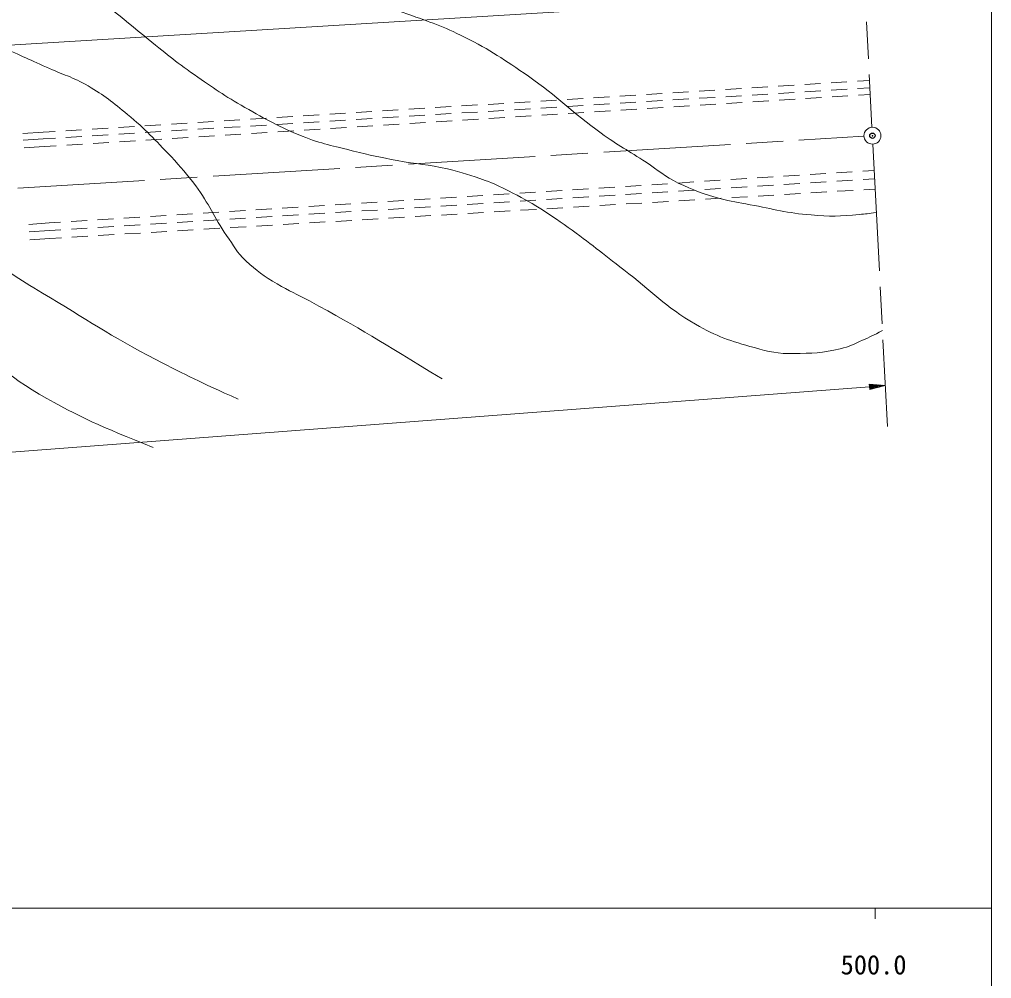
# Model space of a CAD drawing. Units: millimetres, scale not verified. Extents: x 40000 to 680000, y 20000 to 380000.
# Drawn here: x 487082 to 579000, y 198357 to 288983 of the extents above; entities that cross this region are included whole.
import ezdxf
from ezdxf.enums import TextEntityAlignment as Align

# ---------------------------------------------------------------- set-up
doc = ezdxf.new("R2010")
doc.units = ezdxf.units.MM
doc.header["$LTSCALE"] = 1000
doc.header["$PDMODE"] = 32
doc.header["$PDSIZE"] = 500
doc.linetypes.add('CHAIN', pattern=[18.5, 12, -1.5, 3.5, -1.5])
for name, color, linetype, lineweight in [('M-BGD', 7, 'Continuous', 13), ('M-BMK', 2, 'CHAIN', 13), ('M-BMK-SRVR', 3, 'Continuous', 13), ('M-STR-HTXT', 7, 'Continuous', 13), ('M-TTL-BAND', 7, 'Continuous', 13)]:
    doc.layers.add(name, color=color, linetype=linetype, lineweight=lineweight)
doc.layers.add('M-OTRS', color=6, linetype='Continuous')
doc.styles.add('ＭＳ ゴシック', font='')
doc.styles.get('ＭＳ ゴシック').set_extended_font_data('MS Gothic')

msp = doc.modelspace()

# ---------------------------------------------------------------- linework, layer by layer
at = {"layer": 'M-BGD'}
for p, q in [((566321, 283145), (567465, 283217)), ((551350, 282210), (552847, 282303)), ((553845, 282366), (555343, 282459)), ((556341, 282522), (557838, 282615)), ((558836, 282678), (560333, 282771)), ((561331, 282833), (562828, 282927)), ((561345, 282146), (562843, 282238)), ((563826, 282989), (565323, 283083)), ((563841, 282300), (565338, 282392)), ((566336, 282454), (567501, 282526)), ((536379, 281274), (537877, 281368)), ((538875, 281430), (540372, 281524)), ((541370, 281586), (542867, 281680)), ((543865, 281742), (545362, 281835)), ((546360, 281898), (547857, 281991)), ((546374, 281222), (547871, 281315)), ((548855, 282054), (550352, 282147)), ((548869, 281376), (550366, 281469)), ((551364, 281530), (552862, 281623)), ((553860, 281684), (555357, 281776)), ((556355, 281838), (557852, 281930)), ((556428, 281193), (557925, 281287)), ((558850, 281992), (560347, 282084)), ((558924, 281349), (560421, 281443)), ((561419, 281506), (562916, 281600)), ((563914, 281663), (565411, 281757)), ((566409, 281820), (567534, 281890)), ((521409, 280338), (522906, 280432)), ((523904, 280494), (525401, 280588)), ((526399, 280650), (527896, 280744)), ((528894, 280806), (530391, 280900)), ((531389, 280962), (532886, 281056)), ((531402, 280299), (532899, 280391)), ((533884, 281118), (535381, 281212)), ((533898, 280453), (535395, 280545)), ((536393, 280607), (537890, 280699)), ((538888, 280761), (540385, 280853)), ((541383, 280915), (542880, 281007)), ((543879, 281068), (545376, 281161)), ((543953, 280409), (545450, 280503)), ((546448, 280565), (547945, 280660)), ((548943, 280722), (550440, 280816)), ((551438, 280879), (552935, 280973)), ((553933, 281036), (555430, 281130)), ((506438, 279403), (507935, 279496)), ((508933, 279559), (510430, 279652)), ((511428, 279715), (512925, 279808)), ((513923, 279871), (515420, 279964)), ((516418, 280027), (517916, 280120)), ((516431, 279375), (517928, 279468)), ((518914, 280183), (520411, 280276)), ((518926, 279529), (520423, 279622)), ((521421, 279683), (522918, 279776)), ((523917, 279837), (525414, 279929)), ((526412, 279991), (527909, 280083)), ((528907, 280145), (530404, 280237)), ((528983, 279468), (530480, 279562)), ((531478, 279625), (532975, 279719)), ((533973, 279782), (535470, 279876)), ((536468, 279938), (537965, 280033)), ((538963, 280095), (540460, 280189)), ((541458, 280252), (542955, 280346)), ((491467, 278467), (492964, 278561)), ((493962, 278623), (495459, 278717)), ((496457, 278779), (497954, 278873)), ((498953, 278935), (500450, 279029)), ((501448, 279091), (502945, 279185)), ((501459, 278452), (502956, 278544)), ((503943, 279247), (505440, 279340)), ((503954, 278606), (505452, 278698)), ((506450, 278760), (507947, 278852)), ((508945, 278914), (510442, 279006)), ((511440, 279067), (512937, 279160)), ((513936, 279221), (515433, 279314)), ((514012, 278528), (515509, 278622)), ((516507, 278684), (518004, 278778)), ((519002, 278841), (520499, 278935)), ((521497, 278998), (522994, 279092)), ((523992, 279155), (525489, 279249)), ((526487, 279311), (527985, 279405)), ((487407, 278211), (489325, 278333)), ((487419, 277582), (489315, 277703)), ((489315, 277703), (490480, 277775)), ((489325, 278333), (490469, 278405)), ((491478, 277836), (492975, 277928)), ((493973, 277990), (495471, 278082)), ((496469, 278144), (497966, 278236)), ((498964, 278298), (500461, 278390)), ((499042, 277587), (500539, 277681)), ((501537, 277744), (503034, 277838)), ((504032, 277901), (505529, 277995)), ((506527, 278057), (508024, 278151)), ((509022, 278214), (510519, 278308)), ((511517, 278371), (513014, 278465)), ((487521, 276859), (489433, 276983)), ((489433, 276983), (490558, 277054)), ((491556, 277117), (493053, 277211)), ((494051, 277274), (495548, 277368)), ((496547, 277430), (498044, 277524)), ((554351, 273846), (555848, 273941)), ((556846, 274004), (558343, 274099)), ((559341, 274162), (560838, 274257)), ((561836, 274321), (563333, 274416)), ((564331, 274479), (565828, 274574)), ((566826, 274637), (567905, 274706)), ((541877, 273054), (543374, 273149)), ((544372, 273212), (545869, 273307)), ((546867, 273370), (548364, 273466)), ((549362, 273529), (550858, 273624)), ((551856, 273687), (553353, 273782)), ((551885, 272910), (553382, 273003)), ((554380, 273066), (555877, 273159)), ((556875, 273221), (558372, 273315)), ((559370, 273377), (560867, 273471)), ((561866, 273533), (563363, 273627)), ((564361, 273689), (565858, 273782)), ((566856, 273845), (567946, 273913)), ((526907, 272104), (528404, 272199)), ((529402, 272262), (530899, 272357)), ((531897, 272420), (533394, 272515)), ((534392, 272579), (535889, 272674)), ((536887, 272737), (538384, 272832)), ((539382, 272895), (540879, 272990)), ((539409, 272130), (540906, 272224)), ((541904, 272286), (543402, 272380)), ((544400, 272442), (545897, 272536)), ((546895, 272598), (548392, 272691)), ((549390, 272754), (550887, 272847)), ((551937, 271997), (553434, 272086)), ((554432, 272146), (555930, 272235)), ((556928, 272295), (558425, 272385)), ((559423, 272444), (560921, 272534)), ((561919, 272594), (563416, 272683)), ((564414, 272743), (565912, 272832)), ((566910, 272892), (567995, 272957)), ((511937, 271153), (513434, 271248)), ((514432, 271312), (515929, 271407)), ((516927, 271470), (518424, 271565)), ((519422, 271629), (520919, 271724)), ((521917, 271787), (523414, 271882)), ((524412, 271945), (525909, 272040)), ((524438, 271195), (525936, 271289)), ((526934, 271351), (528431, 271445)), ((529429, 271507), (530926, 271601)), ((531924, 271663), (533421, 271756)), ((534419, 271819), (535916, 271912)), ((536914, 271975), (538411, 272068)), ((536963, 271101), (538461, 271191)), ((539459, 271250), (540956, 271340)), ((541954, 271400), (543452, 271489)), ((544450, 271549), (545947, 271638)), ((546946, 271698), (548443, 271788)), ((549441, 271847), (550938, 271937)), ((496967, 270203), (498464, 270298)), ((499462, 270362), (500959, 270457)), ((501957, 270520), (503454, 270615)), ((504452, 270678), (505949, 270773)), ((506947, 270837), (508444, 270932)), ((509442, 270995), (510939, 271090)), ((509468, 270260), (510965, 270354)), ((511963, 270416), (513460, 270510)), ((514458, 270572), (515955, 270665)), ((516953, 270728), (518450, 270821)), ((519448, 270884), (520945, 270977)), ((521943, 271039), (523440, 271133)), ((521990, 270206), (523487, 270295)), ((524486, 270355), (525983, 270444)), ((526981, 270504), (528479, 270594)), ((529477, 270653), (530974, 270743)), ((531972, 270803), (533470, 270892)), ((534468, 270952), (535965, 271041)), ((487961, 269621), (489900, 269755)), ((489900, 269755), (490979, 269823)), ((491977, 269887), (493474, 269982)), ((494472, 270045), (495969, 270140)), ((494497, 269325), (495994, 269419)), ((496992, 269481), (498489, 269574)), ((499487, 269637), (500984, 269730)), ((501982, 269793), (503479, 269886)), ((504477, 269948), (505974, 270042)), ((506973, 270104), (508470, 270198)), ((507017, 269310), (508514, 269400)), ((509512, 269459), (511010, 269549)), ((512008, 269608), (513505, 269698)), ((514504, 269758), (516001, 269847)), ((516999, 269907), (518496, 269997)), ((519495, 270056), (520992, 270146)), ((488006, 268909), (489914, 269039)), ((489914, 269039), (491004, 269107)), ((492002, 269169), (493499, 269263)), ((492044, 268414), (493541, 268504)), ((494539, 268564), (496037, 268653)), ((497035, 268713), (498532, 268803)), ((499530, 268862), (501028, 268952)), ((502026, 269011), (503523, 269101)), ((504521, 269161), (506019, 269250)), ((488052, 268163), (489960, 268290)), ((489960, 268290), (491045, 268355))]:
    msp.add_line(p, q, dxfattribs=at)
for points, knots in [([(352977, 312858), (353572, 312360), (353743, 312228), (354247, 311842), (355172, 311133), (355714, 310766), (356702, 310148), (358121, 309261), (358884, 308678), (360427, 308032), (361103, 307749), (361503, 307644), (362205, 307439), (363322, 307113), (363951, 306943), (365084, 306677), (366233, 306407), (366884, 306285), (368047, 306084), (369065, 305909), (369638, 305740), (370671, 305746), (371036, 305748), (371237, 305824), (371602, 305830), (373127, 305858), (373978, 305708), (375497, 305576), (378215, 305340), (379732, 305150), (382439, 304814), (382871, 304761), (383113, 304730), (383540, 304645), (384475, 304458), (384994, 304319), (385910, 304052), (389705, 302947), (391792, 302201), (395540, 300945), (398808, 299850), (400572, 299032), (403876, 298048), (404654, 297817), (405099, 297718), (405890, 297533), (407077, 297254), (407740, 297084), (408938, 296856), (410155, 296624), (410840, 296504), (412070, 296348), (412729, 296264), (413099, 296201), (413763, 296178), (414821, 296142), (415415, 296205), (416472, 296263), (418529, 296376), (419688, 296440), (421721, 296771), (425212, 297339), (427065, 298157), (430526, 298888), (432995, 299409), (434376, 299731), (436875, 300073), (437697, 300185), (438164, 300200), (438992, 300242), (440610, 300325), (441520, 300276), (443140, 300242), (444565, 300213), (445359, 300095), (446781, 299988), (450883, 299679), (453172, 299380), (457278, 299142), (462311, 298850), (465138, 298827), (470176, 298667), (471482, 298626), (472220, 298710), (473520, 298582), (474186, 298516), (474552, 298427), (475215, 298332), (475994, 298220), (476431, 298158), (477212, 298050), (477957, 297946), (478380, 297919), (479121, 297787), (479855, 297656), (480261, 297550), (480983, 297364), (482017, 297097), (482591, 296925), (483608, 296602), (484574, 296294), (485112, 296109), (486063, 295755), (486633, 295543), (486950, 295416), (487502, 295162), (488806, 294562), (489472, 294096), (490719, 293384), (491429, 292980), (491810, 292725), (492497, 292284), (495119, 290602), (495913, 289832), (498847, 287458)], [0, 0, 0, 0, 1, 1, 1, 2, 2, 2, 3, 3, 3, 4, 4, 4, 5, 5, 5, 6, 6, 6, 7, 7, 7, 8, 8, 8, 9, 9, 9, 10, 10, 10, 11, 11, 11, 12, 12, 12, 13, 13, 13, 14, 14, 14, 15, 15, 15, 16, 16, 16, 17, 17, 17, 18, 18, 18, 19, 19, 19, 20, 20, 20, 21, 21, 21, 22, 22, 22, 23, 23, 23, 24, 24, 24, 25, 25, 25, 26, 26, 26, 27, 27, 27, 28, 28, 28, 29, 29, 29, 30, 30, 30, 31, 31, 31, 32, 32, 32, 33, 33, 33, 34, 34, 34, 35, 35, 35, 36, 36, 36, 37, 37, 37, 38, 38, 38, 38]), ([(568109, 270758), (567341, 270632), (567110, 270615), (566467, 270550), (564703, 270372), (563696, 270359), (561929, 270506), (559654, 270696), (558411, 271066), (556165, 271481), (555040, 271690), (554402, 271781), (553297, 272078), (551713, 272503), (550841, 272829), (549358, 273529), (548086, 274129), (547517, 274723), (546337, 275487), (544675, 276562), (543691, 277085), (542080, 278236), (539306, 280218), (538017, 281685), (535208, 283616), (532926, 285184), (531639, 286080), (529163, 287318), (527142, 288328), (525934, 288742), (523798, 289476), (520874, 290479), (519187, 290892), (516197, 291678), (512880, 292550), (510963, 292809), (507658, 293729), (506014, 294186), (505089, 294444), (503494, 295051), (502018, 295613), (501512, 295850), (499792, 296675)], [0, 0, 0, 0, 1, 1, 1, 2, 2, 2, 3, 3, 3, 4, 4, 4, 5, 5, 5, 6, 6, 6, 7, 7, 7, 8, 8, 8, 9, 9, 9, 10, 10, 10, 11, 11, 11, 12, 12, 12, 13, 13, 13, 14, 14, 14, 14]), ([(498847, 287458), (501061, 285645), (501689, 285125), (503614, 283768), (505434, 282485), (506466, 281773), (508403, 280675), (510465, 279507), (511619, 278820), (513823, 277948), (515658, 277223), (516765, 277036), (518678, 276552), (520276, 276148), (521182, 275960), (522802, 275654), (524652, 275304), (525726, 275296), (527557, 274856), (528967, 274517), (529744, 274266), (531108, 273773), (531998, 273452), (532483, 273229), (533325, 272798), (535626, 271618), (536860, 270834), (538971, 269339), (541083, 267844), (542177, 266886), (544236, 265319), (546875, 263312), (548123, 261840), (550998, 260189), (553029, 259022), (554312, 258597), (556570, 257972), (557982, 257581), (558814, 257388), (560280, 257410), (562015, 257436), (563012, 257460), (564699, 257868), (565551, 258075), (565993, 258317), (566797, 258666), (567549, 258993), (567803, 259123), (568686, 259582)], [0, 0, 0, 0, 1, 1, 1, 2, 2, 2, 3, 3, 3, 4, 4, 4, 5, 5, 5, 6, 6, 6, 7, 7, 7, 8, 8, 8, 9, 9, 9, 10, 10, 10, 11, 11, 11, 12, 12, 12, 13, 13, 13, 14, 14, 14, 15, 15, 15, 16, 16, 16, 16]), ([(484878, 286611), (487201, 285564), (487783, 285302), (489645, 284465), (491178, 283776), (492115, 283544), (493569, 282702), (495123, 281803), (495909, 281152), (497294, 280009), (499022, 278582), (499872, 277642), (501417, 276018), (502390, 274997), (502892, 274381), (503745, 273258), (505052, 271540), (505430, 270336), (506671, 268569), (507343, 267613), (507629, 266986), (508482, 266186), (509530, 265204), (510203, 264732), (511438, 263999), (512599, 263309), (513307, 263026), (514497, 262388), (519506, 259703), (521069, 258647), (527042, 255016)], [0, 0, 0, 0, 1, 1, 1, 2, 2, 2, 3, 3, 3, 4, 4, 4, 5, 5, 5, 6, 6, 6, 7, 7, 7, 8, 8, 8, 9, 9, 9, 10, 10, 10, 10]), ([(507767, 253104), (504023, 254784), (502980, 255294), (499985, 256845), (495674, 259078), (493434, 260650), (489260, 263130), (486968, 264493), (485767, 265398), (483424, 266672), (480269, 268388), (478433, 269219), (475238, 270862), (473444, 271785), (472481, 272389), (470649, 273234), (468955, 274016), (467951, 274325), (466215, 275008), (463960, 275894), (462747, 276540), (460429, 277247), (458269, 277905), (457002, 278063), (454798, 278555), (452845, 278991), (451753, 279244), (449788, 279619), (448296, 279904), (447451, 280017), (445952, 280262), (444490, 280501), (443668, 280618), (442206, 280861), (439509, 281308), (437979, 281464), (435311, 282058), (433363, 282491), (432701, 282656), (430357, 283309)], [0, 0, 0, 0, 1, 1, 1, 2, 2, 2, 3, 3, 3, 4, 4, 4, 5, 5, 5, 6, 6, 6, 7, 7, 7, 8, 8, 8, 9, 9, 9, 10, 10, 10, 11, 11, 11, 12, 12, 12, 13, 13, 13, 13]), ([(406036, 277770), (413294, 276914), (415279, 276648), (421168, 275691), (428492, 274501), (432530, 273473), (439799, 271987), (445199, 270883), (448285, 270513), (453604, 269069), (459492, 267470), (462555, 265831), (468307, 263794), (472815, 262197), (475608, 261932), (479867, 259754), (483688, 257799), (485239, 255724), (488957, 253581), (492984, 251260), (494615, 250621), (499732, 248530)], [0, 0, 0, 0, 1, 1, 1, 2, 2, 2, 3, 3, 3, 4, 4, 4, 5, 5, 5, 6, 6, 6, 7, 7, 7, 7])]:
    msp.add_open_spline(points, degree=3, knots=knots, dxfattribs=at)
at = {"layer": 'M-BMK'}
for p, q in [((565527, 320728), (567693, 278799)), ((468462, 271912), (566936, 277951)), ((567776, 277201), (569155, 250508))]:
    msp.add_line(p, q, dxfattribs=at)
at = {"layer": 'M-BMK-SRVR'}
msp.add_circle((567735, 278000), 800, dxfattribs=at)
at = {"layer": 'M-OTRS'}
msp.add_point((567735, 278000), dxfattribs=at)
at = {"layer": 'M-STR-HTXT'}
for p, q in [((278282, 273942), (565542, 291379)), ((282507, 232573), (567459, 254278)), ((568954, 254392), (567440, 254527)), ((567440, 254527), (567478, 254029)), ((567743, 254500), (567444, 254477)), ((567447, 254427), (568046, 254473)), ((568349, 254446), (567451, 254378)), ((567455, 254328), (568651, 254419)), ((568954, 254392), (567459, 254278)), ((567462, 254228), (568659, 254319)), ((568364, 254247), (567466, 254178)), ((567470, 254128), (568068, 254174)), ((567773, 254101), (567474, 254078)), ((568954, 254392), (567478, 254029))]:
    msp.add_line(p, q, dxfattribs=at)
at = {"layer": 'M-TTL-BAND'}
for p, q in [((579000, 20000), (579000, 370000)), ((40000, 205000), (579000, 205000)), ((568000, 205000), (568000, 204000))]:
    msp.add_line(p, q, dxfattribs=at)

# ---------------------------------------------------------------- texts
at = {"layer": 'M-TTL-BAND', "style": 'ＭＳ ゴシック'}
msp.add_text('500.0', height=1833, dxfattribs=at).set_placement((567844, 198195), align=Align.BOTTOM_CENTER)

doc.saveas('drawing.dxf')
